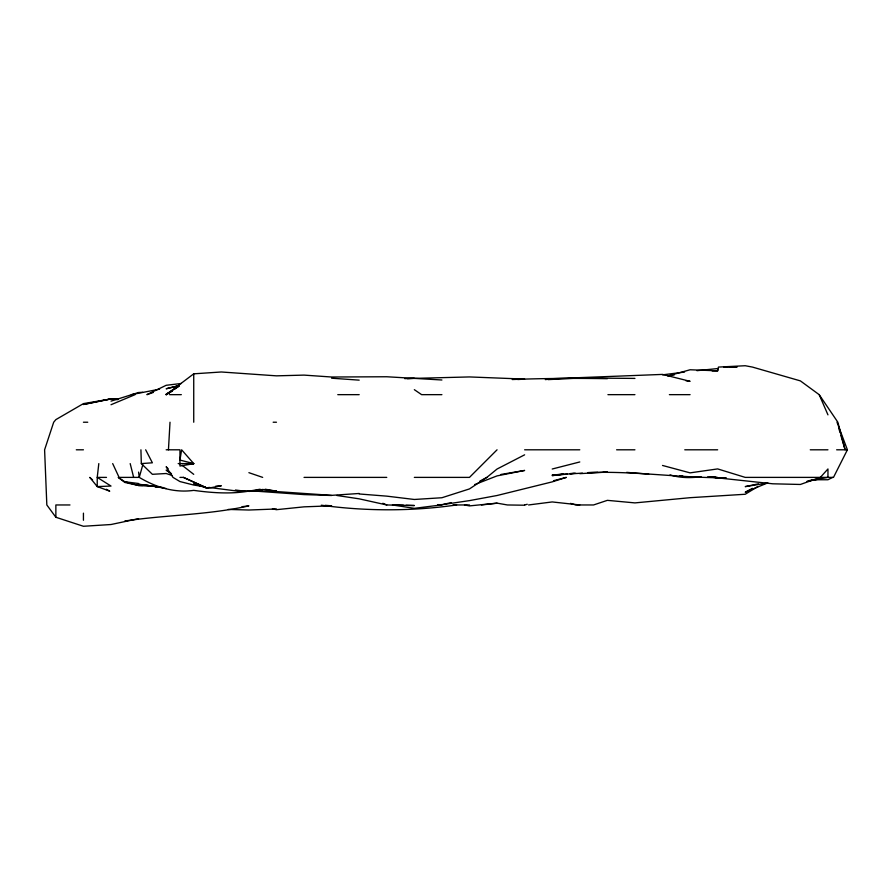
<?xml version="1.0" encoding="UTF-8"?>
<svg xmlns="http://www.w3.org/2000/svg" width="892" height="892" viewBox="0 0 892 892"><rect width="100%" height="100%" fill="white"/><g stroke="black" fill="none" stroke-linecap="round" stroke-linejoin="round"><path stroke-width="1.34" d="M168.443 449.802L170.015 422.228M98.811 463.595L97.228 477.387L97.228 486.575L109.727 491.169L106.315 489.251M248.612 491.169C230.47 494.201 211.872 492.875 193.731 490.366C174.431 493.142 155.71 487.222 139.252 477.387L142.798 464.843M138.583 518.676L111.009 524.518L83.435 526.269L55.861 517.26L46.83 504.961L44.6 449.802L53.687 422.228L55.861 419.619L83.435 403.619L111.009 398.925L117.9 399.192M837.008 422.228L847.4 449.802L833.485 477.387L827.954 477.387L808.264 480.788M497.056 449.802L469.482 477.387L414.334 477.387M359.186 493.967L386.76 496.142L414.334 499.475L441.908 497.736L469.482 488.916L486.854 477.387L497.056 469.025L524.63 454.82M178.801 386.203L166.157 394.654L193.731 373.826L221.305 371.986L276.464 375.844L304.038 375.108L331.612 377.015L386.76 376.758L441.908 379.992M166.347 394.654L172.056 390.808M174.33 389.269L178.902 386.203M757.877 486.519L745.233 494.257L690.085 497.691L634.937 502.898L607.363 500.345L593.548 504.961L575.764 504.961L570.534 503.367M166.157 394.654L172.156 391.142M166.157 394.086L172.156 390.696M752.424 488.337L745.233 492.194L767.8 482.851M479.907 481.089L486.854 477.387M832.671 477.387L827.954 479.751L811.408 479.751M111.009 404.723L135.071 394.654M474.644 484.59L497.056 475.893L524.63 470.441L501.003 474.444M153.312 392.447L146.89 394.654L166.157 385.299L181.321 383.471M111.009 401.144L138.583 392.502L142.72 392.313M451.096 502.597L441.016 504.961L414.334 508.34L392.458 504.961L403.396 505.24M667.762 375.989L690.085 369.767L717.659 370.816L718.439 367.08L745.233 365.731L752.458 367.08L800.38 380.884L819.179 394.654L837.856 422.228L845.114 449.802L840.866 435.363M131.314 394.654L159.59 389.157M553.497 480.721L566.308 477.387L552.215 481.87L497.056 495.506L469.482 500.613L441.908 504.694L437.771 504.638M524.63 504.961L527.261 504.281M552.215 469.014L579.789 461.956M669.078 376.011L674.33 374.852M758.367 483.832L745.233 486.619L767.555 483.04M806.948 481.368L817.451 479.372M567.379 474.076L552.215 475.603L563.242 474.154L552.215 475.012L582.409 473.128M260.163 489.217L248.812 491.169L276.464 491.314L270.767 491.169L331.612 495.35L359.186 493.477M456.615 504.961C411.993 511.372 365.943 511.339 321.321 505.207M545.313 379.613L552.215 378.71L662.511 374.406L690.085 381.33L685.948 380.75M528.566 504.961L552.215 501.94L579.789 504.961M662.511 374.852L684.565 372.064M241.988 506.701L248.89 505.864C208.137 515.041 166.024 514.851 124.802 521.017M548.078 379.613L579.789 377.996L634.937 378.409M464.509 504.961L469.482 505.898L497.056 503.144L507.414 504.961L524.63 505.218M481.457 504.961L497.056 503.2M696.975 370.671L717.659 368.552L717.659 370.816L712.151 370.927M570.133 473.797L575.652 473.239M512.22 379.535C543.864 378.286 575.652 378.186 607.363 378.676M570.133 473.585L574.27 473.262M701.123 476.729C690.765 478.079 680.072 478.079 670.026 474.878M140.925 449.802L141.326 463.595L152.376 462.803L145.664 449.802M215.797 486.162L221.305 485.783L207.524 488.325L193.731 483.743L199.998 485.103M517.739 379.535L524.63 379.1L469.482 376.937L404.689 378.621M579.789 473.663L607.363 472.035L603.226 472.147M407.443 378.654L414.334 378.32M276.464 508.975L248.89 510.023L228.207 509.421M437.738 504.76L441.908 504.616M723.178 477.655L717.659 477.844L710.277 476.729M588.062 472.582L597.707 472.314M588.062 472.693C634.134 470.664 679.882 478.123 725.932 477.722M730.303 367.058L737.093 367.013L723.802 367.058M142.72 485.482L138.583 485.493L124.802 482.438L118.223 477.387L124.802 481.758L138.583 483.509M169.569 394.654L181.332 394.654M337.778 394.654L359.186 394.654M441.908 394.654L421.626 394.654L414.334 389.67M607.931 394.654L634.937 394.654M669.368 394.654L690.085 394.654M83.435 422.228L87.739 422.228M273.164 422.228L276.464 422.228M76.299 449.802L83.435 449.802M166.157 449.802L179.95 449.802L179.95 466.025L193.731 463.717L189.595 463.673M524.63 449.802L579.789 449.802M616.606 449.802L634.937 449.802M684.766 449.802L717.659 449.802M810.259 449.802L827.954 449.802M836.64 449.802L847.4 449.802M178.177 463.595L193.731 463.595L181.622 449.802L179.95 460.082L193.731 463.595M106.494 477.387L97.228 477.387L111.009 486.062L97.228 486.575L89.802 477.387L92.578 479.918M138.583 477.387L119.093 477.387L112.682 463.595M179.95 477.387L183.429 477.387L207.524 488.325L183.429 477.387M304.038 477.387L386.76 477.387M827.397 477.387L745.233 477.387L717.659 468.913L690.085 472.86L662.511 465.457M249.76 491.169L262.672 491.169L235.098 490.801L208.773 487.411M69.977 504.961L55.861 504.961L55.861 517.26M452.935 504.95L469.482 504.961M336.864 495.473L359.186 498.84L386.76 504.961L414.334 505.53L406.128 505.318M331.612 495.495L304.038 494.592L254.398 491.046M720.413 477.644L725.932 477.978M244.698 490.923L235.098 490.332L244.553 490.923M152.376 486.352L138.583 485.493L126.051 482.093M117.9 399.293L111.009 398.824L83.435 404.489L111.009 398.925L117.9 399.661M331.612 378.197L359.186 380.148M648.718 474.109L626.663 472.359M325.179 505.329L331.612 505.809L304.038 506.846L276.464 509.678L272.406 508.897M707.713 476.796L772.807 483.798L800.38 484.467L820.35 477.387L827.954 468.969L827.954 477.053M148.239 485.159L138.583 484.334L163.403 487.634M155.13 486.597L160.649 487.099L152.376 486.017L166.157 488.548M717.659 477.699L710.757 476.83M713.054 476.83L717.659 477.476M205.015 486.82L193.731 485.036L179.95 481.557L172.992 477.387L166.157 466.739L168.086 468.679M265.18 489.217L276.464 491.169L262.672 489.463L248.89 491.47M680.139 475.759L686.539 477.387L680.139 475.737M386.76 504.961L382.846 503.278M172.145 475.447L166.157 473.507L152.376 474.31L141.326 463.595M248.89 472.671L262.672 477.387M170.517 472.76L166.157 470.129L171.476 473.752M182.068 465.245L193.731 474.354M819.179 394.654L827.954 414.858M838.937 428.796L840.097 432.732M130.187 463.595L133.655 477.387M138.583 472.102L139.252 477.387M193.731 373.826L193.731 422.228M83.435 513.156L83.435 520.259M179.292 385.5L166.157 388.778L179.292 385.545"/></g></svg>
